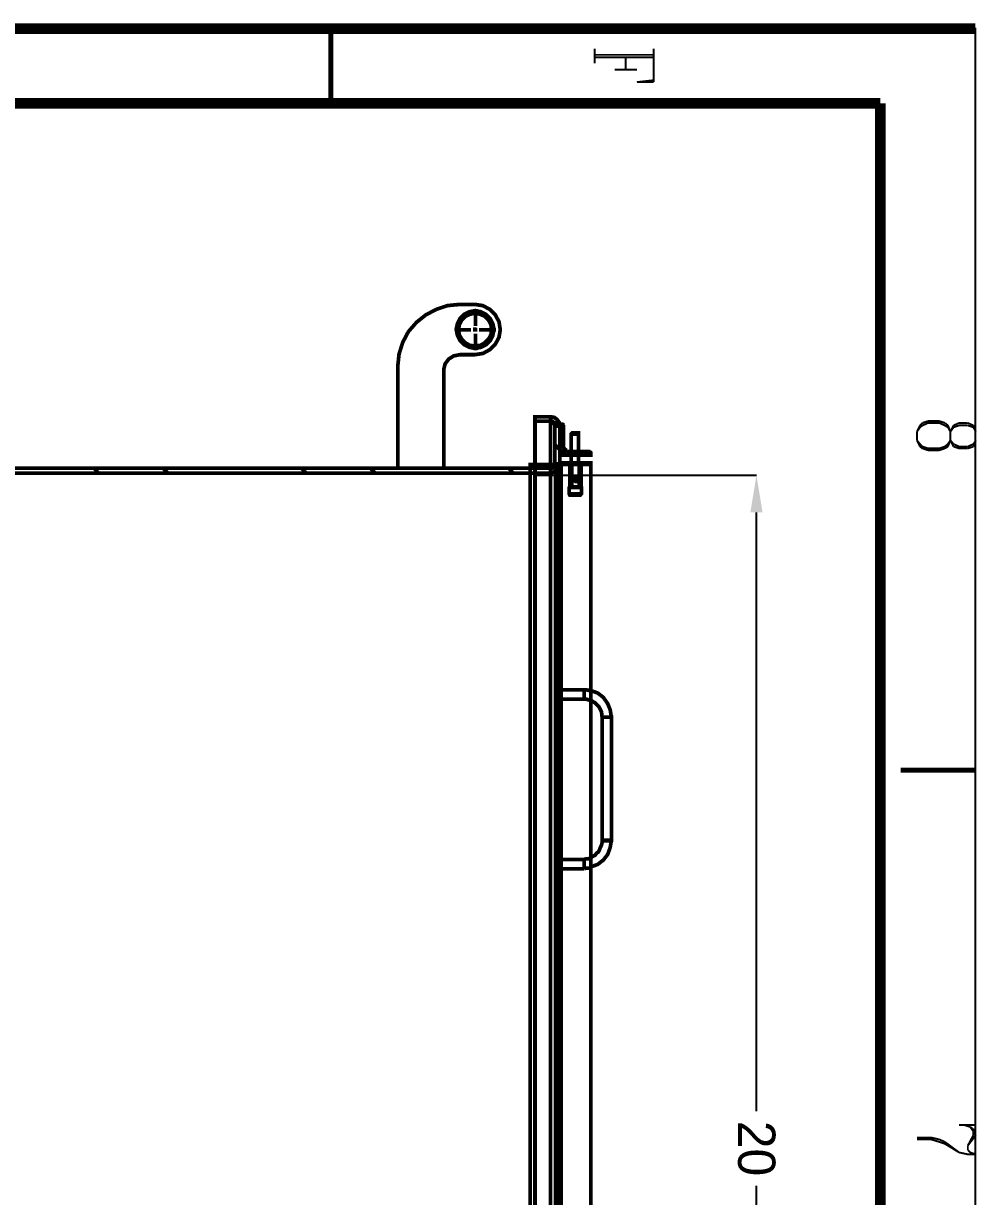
# Model space of a CAD drawing. Extents: x 0.1 to 11.6, y 0.3 to 16.2.
# Drawn here: x 9.015 to 11.584, y 13.085 to 16.234 of the extents above; entities that cross this region are included whole.
import ezdxf

# ---------------------------------------------------------------- set-up
doc = ezdxf.new("R2010")
doc.units = 0
doc.header["$MEASUREMENT"] = 0
doc.dimstyles.get("Standard").update_dxf_attribs({"dimtxt": 0.1, "dimasz": 0.1, "dimexe": 1.25, "dimexo": 0.625, "dimtad": 1, "dimtih": 1, "dimtxsty": 'Standard', "dimcen": 2.5, "dimazin": 3, "dimtfac": 1, "dimtmove": 0, "dimatfit": 3})

# ---------------------------------------------------------------- blocks, each defined once
blk = doc.blocks.new('_CLOSEDFILLED')
at = {"color": 0, "linetype": 'BYBLOCK'}
blk.add_solid([(-1, 0.164), (0, 0), (-1, -0.164)], dxfattribs=at)
blk = doc.blocks.new('*D3')
for p, q in [((10.3883, 15.0214), (10.9827, 15.0214)), ((10.9827, 13.3139), (10.9827, 14.9214)), ((10.9827, 11.5064), (10.9827, 13.1139)), ((10.3809, 11.4064), (10.9827, 11.4064))]:
    blk.add_line(p, q)
at = {"layer": 'Defpoints'}
for p in [(10.3883, 15.0214), (10.3809, 11.4064), (10.9827, 11.4064)]:
    blk.add_point(p, dxfattribs=at)
at = {"xscale": 0.1, "yscale": 0.1}
for p, rotation in [((10.9827, 15.0214), 90), ((10.9827, 11.4064), 270)]:
    blk.add_blockref('_CLOSEDFILLED', p, dxfattribs=dict(at, rotation=rotation))
at = {"insert": (10.9827, 13.2139), "char_height": 0.1, "attachment_point": 5, "rotation": 270}
blk.add_mtext('20', dxfattribs=at)

msp = doc.modelspace()

# ---------------------------------------------------------------- linework, layer by layer
at = {"color": 0}
for points, const_width in [([(0.155003, 16.22), (11.57, 16.22)], 0.028333), ([(9.84, 16.02), (9.84, 16.22)], 0.013333), ([(10.5483, 16.1667), (10.5483, 16.1267)], 0.005208), ([(10.7067, 16.1667), (10.7067, 16.0767)], 0.005208), ([(10.7067, 16.15), (10.5483, 16.15)], 0.005208), ([(10.7067, 16.1433), (10.5483, 16.1433)], 0.005208), ([(10.6317, 16.1433), (10.6317, 16.11)], 0.005208), ([(10.6617, 16.11), (10.6017, 16.11)], 0.005208), ([(10.6617, 16.0767), (10.7067, 16.0817)], 0.005208), ([(10.7067, 16.0767), (10.6617, 16.0767)], 0.005208), ([(0.398329, 16.02), (11.315, 16.02)], 0.028333), ([(11.315, 16.02), (11.315, 0.516656)], 0.028333), ([(10.1433, 15.04), (10.1433, 15.305), (10.1467, 15.32), (10.1567, 15.3333), (10.17, 15.3417), (10.1867, 15.345), (10.2267, 15.345), (10.2483, 15.3483), (10.2667, 15.3583), (10.2817, 15.3733), (10.2917, 15.3917), (10.295, 15.4117), (10.2917, 15.4333), (10.2817, 15.4517), (10.2667, 15.4667), (10.2483, 15.4767), (10.2267, 15.48), (10.1867, 15.48), (10.1533, 15.4767), (10.1233, 15.4667), (10.095, 15.4517), (10.07, 15.4317), (10.0483, 15.4067), (10.0333, 15.3783), (10.0233, 15.3467), (10.02, 15.315), (10.02, 15.04)], 0.01), ([(10.2283, 15.4217), (10.2283, 15.4667)], 0.01), ([(10.2167, 15.4117), (10.1733, 15.4117)], 0.01), ([(10.2267, 15.4083), (10.2267, 15.4117), (10.2217, 15.4117)], 0.01), ([(10.2267, 15.4183), (10.2267, 15.4117), (10.2333, 15.4117)], 0.01), ([(10.2283, 15.4017), (10.2283, 15.3567)], 0.01), ([(10.2383, 15.4117), (10.2833, 15.4117)], 0.01), ([(10.4417, 15.1533), (10.4417, 15.1567), (10.4383, 15.16), (10.435, 15.1633), (10.43, 15.1667), (10.3883, 15.1667), (10.3883, 15.1783), (10.43, 15.1783), (10.44, 15.1767), (10.4467, 15.1717), (10.4533, 15.1633), (10.455, 15.1533), (10.455, 15.0517), (10.45, 15.04), (10.4417, 15.0317), (10.43, 15.0267)], 0.01), ([(10.43, 15.1783), (10.43, 15.165)], 0.01), ([(10.4417, 15.0517), (10.4417, 15.0483), (10.4383, 15.0467), (10.435, 15.0433), (10.43, 15.04), (10.43, 15.1667), (10.4333, 15.1667), (10.435, 15.1667), (10.4367, 15.165), (10.4383, 15.1633), (10.44, 15.1617), (10.4417, 15.1583), (10.4417, 15.1567), (10.4417, 15.1533), (10.4417, 15.0517), (10.4417, 15.05), (10.4417, 15.0483), (10.44, 15.0467), (10.4383, 15.0433), (10.4367, 15.0417), (10.435, 15.0417), (10.4333, 15.04), (10.43, 15.04), (8.59332, 15.04)], 0.01), ([(10.3883, 15.04), (10.3883, 15.1667)], 0.01), ([(10.43, 11.3983), (10.43, 15.165)], 0.01), ([(10.4367, 15.1633), (10.4383, 15.1633), (10.4434, 15.1617), (10.4467, 15.16), (10.45, 15.1583), (10.4517, 15.1567), (10.4533, 15.1567), (10.455, 15.155), (10.455, 15.1533)], 0.01), ([(10.455, 15.1533), (10.4434, 15.1533)], 0.01), ([(11.4217, 15.155), (11.4134, 15.1383)], 0.005208), ([(11.4217, 15.15), (11.4134, 15.1383)], 0.005208), ([(11.4283, 15.1617), (11.4217, 15.155)], 0.005208), ([(11.4283, 15.155), (11.4217, 15.15)], 0.005208), ([(11.4434, 15.1667), (11.4283, 15.1617)], 0.005208), ([(11.4434, 15.1617), (11.4283, 15.155)], 0.005208), ([(11.4733, 15.1667), (11.4434, 15.1667)], 0.005208), ([(11.4733, 15.1617), (11.4434, 15.1617)], 0.005208), ([(11.4883, 15.1617), (11.4733, 15.1667)], 0.005208), ([(11.4883, 15.155), (11.4733, 15.1617)], 0.005208), ([(11.4967, 15.155), (11.4883, 15.1617)], 0.005208), ([(11.4967, 15.15), (11.4883, 15.155)], 0.005208), ([(11.5033, 15.1383), (11.4967, 15.155)], 0.005208), ([(11.5033, 15.1383), (11.4967, 15.15)], 0.005208), ([(11.5117, 15.155), (11.5033, 15.1383)], 0.005208), ([(11.5117, 15.15), (11.5033, 15.1383)], 0.005208), ([(11.5267, 15.1617), (11.5117, 15.155)], 0.005208), ([(11.5267, 15.155), (11.5117, 15.15)], 0.005208), ([(11.55, 15.1617), (11.5267, 15.1617)], 0.005208), ([(11.55, 15.155), (11.5267, 15.155)], 0.005208), ([(11.565, 15.155), (11.55, 15.1617)], 0.005208), ([(11.565, 15.15), (11.55, 15.155)], 0.005208), ([(11.5717, 15.1383), (11.565, 15.155)], 0.005208), ([(11.5717, 15.1383), (11.565, 15.15)], 0.005208), ([(10.505, 15.055), (10.505, 15.1317), (10.505, 15.135), (10.5033, 15.135), (10.5017, 15.135), (10.5, 15.135), (10.4967, 15.135), (10.4933, 15.135), (10.49, 15.135), (10.4883, 15.135), (10.485, 15.1317), (10.485, 15.055)], 0.01), ([(10.505, 15.1317), (10.5033, 15.1317), (10.5, 15.1317), (10.4967, 15.1317), (10.4933, 15.1317), (10.4916, 15.1317), (10.49, 15.1317), (10.4867, 15.1317), (10.485, 15.1317)], 0.01), ([(11.4134, 15.1383), (11.4134, 15.115)], 0.005208), ([(11.4134, 15.115), (11.4217, 15.0983)], 0.005208), ([(11.4134, 15.115), (11.4217, 15.105)], 0.005208), ([(11.4967, 15.0983), (11.5033, 15.115)], 0.005208), ([(11.4967, 15.105), (11.5033, 15.115)], 0.005208), ([(11.5033, 15.1383), (11.5033, 15.115)], 0.005208), ([(11.5033, 15.115), (11.5117, 15.0983)], 0.005208), ([(11.5033, 15.115), (11.5117, 15.105)], 0.005208), ([(11.565, 15.0983), (11.5717, 15.115)], 0.005208), ([(11.565, 15.105), (11.5717, 15.115)], 0.005208), ([(10.47, 15.075), (10.455, 15.09), (10.4417, 15.1033)], 0.01), ([(10.485, 15.085), (10.4833, 15.085)], 0.01), ([(10.5067, 15.085), (10.505, 15.085), (10.5017, 15.085), (10.5, 15.085), (10.4967, 15.085), (10.4933, 15.085), (10.4916, 15.085), (10.4883, 15.085), (10.4867, 15.085)], 0.01), ([(10.5067, 15.085), (10.505, 15.085)], 0.01), ([(11.4217, 15.105), (11.4283, 15.0983)], 0.005208), ([(11.4217, 15.0983), (11.4283, 15.0933)], 0.005208), ([(11.4283, 15.0983), (11.4434, 15.0933)], 0.005208), ([(11.4283, 15.0933), (11.4434, 15.0883)], 0.005208), ([(11.4434, 15.0933), (11.4733, 15.0933)], 0.005208), ([(11.4434, 15.0883), (11.4733, 15.0883)], 0.005208), ([(11.4733, 15.0933), (11.4883, 15.0983)], 0.005208), ([(11.4733, 15.0883), (11.4883, 15.0933)], 0.005208), ([(11.4883, 15.0983), (11.4967, 15.105)], 0.005208), ([(11.4883, 15.0933), (11.4967, 15.0983)], 0.005208), ([(11.5117, 15.105), (11.5267, 15.0983)], 0.005208), ([(11.5117, 15.0983), (11.5267, 15.0933)], 0.005208), ([(11.5267, 15.0983), (11.55, 15.0983)], 0.005208), ([(11.5267, 15.0933), (11.55, 15.0933)], 0.005208), ([(11.55, 15.0983), (11.565, 15.105)], 0.005208), ([(11.55, 15.0933), (11.565, 15.0983)], 0.005208), ([(10.3883, 15.05), (10.375, 15.05), (10.375, 15.04)], 0.01), ([(10.4533, 15.05), (10.3883, 15.05)], 0.01), ([(10.455, 15.0517), (10.455, 15.05), (10.4533, 15.05), (10.4517, 15.0483), (10.45, 15.0467), (10.4467, 15.045), (10.4434, 15.0433), (10.4383, 15.0417), (10.4367, 15.0417)], 0.01), ([(10.4434, 15.0517), (10.455, 15.0517)], 0.01), ([(10.4434, 15.0517), (10.4434, 11.5117), (10.4533, 11.5117)], 0.01), ([(10.455, 15.05), (10.4533, 15.05)], 0.01), ([(10.455, 15.0517), (10.455, 15.05), (10.4567, 15.05)], 0.01), ([(10.4567, 11.5133), (10.4583, 11.5133), (10.4583, 15.05), (10.4567, 15.05)], 0.01), ([(10.4583, 15.0517), (10.4583, 15.0533)], 0.01), ([(10.4817, 15.05), (10.4583, 15.05)], 0.01), ([(10.4583, 11.5133), (10.4583, 15.05)], 0.01), ([(10.4817, 15.0517), (10.4817, 14.99), (10.48, 14.9883), (10.48, 14.9717), (10.4817, 14.9683), (10.485, 14.9683), (10.4867, 14.9683), (10.49, 14.9683), (10.4933, 14.9683), (10.495, 14.9683), (10.4983, 14.9683), (10.5033, 14.9683), (10.505, 14.9683), (10.5067, 14.9683), (10.5084, 14.9683), (10.51, 14.9683), (10.5133, 14.9717), (10.5133, 14.9883), (10.51, 14.99)], 0.01), ([(10.4817, 14.99), (10.485, 14.99), (10.4883, 14.99), (10.4916, 14.99), (10.4933, 14.99), (10.4967, 14.99), (10.5017, 14.99), (10.505, 14.99), (10.5067, 14.99), (10.5084, 14.99), (10.51, 14.99), (10.5117, 14.99), (10.5117, 15.0517)], 0.01), ([(10.5117, 15.05), (10.4817, 15.05)], 0.01), ([(10.4833, 15.075), (10.485, 15.075)], 0.01), ([(10.4867, 15.075), (10.4883, 15.075), (10.4916, 15.075), (10.4933, 15.075), (10.4967, 15.075), (10.5, 15.075), (10.5017, 15.075), (10.505, 15.075), (10.5067, 15.075)], 0.01), ([(10.4867, 14.99), (10.4867, 15.0533), (10.4867, 15.0517)], 0.01), ([(10.4867, 15.0517), (10.4867, 14.99)], 0.01), ([(10.4933, 15.0517), (10.4916, 15.055)], 0.01), ([(10.505, 15.075), (10.5067, 15.075)], 0.01), ([(10.5067, 15.0533), (10.5067, 14.99), (10.5067, 15.0517)], 0.01), ([(10.5067, 15.0517), (10.5067, 15.0533)], 0.01), ([(10.5117, 11.5133), (10.5384, 11.5133), (10.5384, 15.05), (10.5117, 15.05)], 0.01), ([(8.58165, 11.9583), (8.58165, 15.015), (8.58165, 15.0183), (8.58165, 15.02), (8.58333, 15.0233), (8.58501, 15.025), (8.58664, 15.025), (8.58832, 15.0267), (8.59169, 15.0267), (8.59332, 15.0267), (10.43, 15.0267), (10.43, 11.5367)], 0.01), ([(9.21669, 15.0267), (9.20503, 15.04)], 0.01), ([(9.40332, 15.0267), (9.38997, 15.04)], 0.01), ([(9.77501, 15.0267), (9.76167, 15.04)], 0.01), ([(9.96001, 15.0267), (9.94667, 15.04)], 0.01), ([(10.33, 15.0267), (10.3184, 15.04)], 0.01), ([(10.375, 15.04), (10.375, 11.5367)], 0.01), ([(10.3883, 11.5333), (10.3883, 15.04)], 0.01), ([(10.43, 11.5367), (10.43, 11.525), (10.43, 15.04), (10.43, 11.525)], 0.01), ([(10.5133, 14.9883), (10.5117, 14.9883), (10.51, 14.9883), (10.5067, 14.9883), (10.505, 14.9883), (10.5017, 14.9883), (10.4983, 14.9883), (10.4933, 14.9883), (10.4916, 14.9883), (10.4867, 14.9883), (10.4833, 14.9883), (10.4817, 14.9883), (10.48, 14.9883)], 0.01), ([(10.4916, 15.01), (10.4933, 15.01)], 0.01), ([(10.4933, 15.01), (10.4916, 15.01)], 0.01), ([(10.4967, 15.015), (10.4967, 15.0133)], 0.01), ([(10.4967, 15.0067), (10.4983, 15.0067)], 0.01), ([(10.48, 14.9717), (10.4817, 14.9717), (10.4833, 14.9717), (10.485, 14.9717), (10.49, 14.9717), (10.4933, 14.9717), (10.495, 14.9717), (10.5, 14.9717), (10.5033, 14.9717), (10.505, 14.9717), (10.5084, 14.9717), (10.51, 14.9717), (10.5117, 14.9717), (10.5133, 14.9717)], 0.01), ([(10.4567, 14.9017), (10.455, 14.905)], 0.01), ([(10.4567, 14.5317), (10.455, 14.5333)], 0.01), ([(10.5933, 14.3717), (10.59, 14.3917), (10.5833, 14.4083), (10.5717, 14.425), (10.5566, 14.4367), (10.5384, 14.4433), (10.535, 14.4433), (10.5267, 14.445), (10.52, 14.445), (10.4567, 14.445)], 0.01), ([(10.4567, 14.42), (10.52, 14.42), (10.5267, 14.42), (10.5317, 14.4183), (10.5384, 14.4167), (10.55, 14.41), (10.56, 14.4), (10.5667, 14.3867), (10.5684, 14.3717)], 0.01), ([(10.5684, 14.0417), (10.57, 14.0417), (10.5717, 14.0417), (10.5733, 14.0417), (10.575, 14.0417), (10.5783, 14.0417), (10.5817, 14.0417), (10.5866, 14.0417), (10.59, 14.0417), (10.5917, 14.0417), (10.5933, 14.0417), (10.5933, 14.3717), (10.5917, 14.3717), (10.59, 14.3717), (10.5866, 14.3717), (10.5817, 14.3717), (10.5783, 14.3717), (10.575, 14.3717), (10.5733, 14.3717), (10.5717, 14.3717), (10.57, 14.3717), (10.5684, 14.3717), (10.5684, 14.0417), (10.5684, 14.035), (10.5667, 14.0283), (10.5633, 14.0217), (10.5617, 14.0167), (10.5583, 14.01), (10.5533, 14.0067), (10.55, 14.0017), (10.5433, 13.9983), (10.5384, 13.995)], 0.01), ([(10.5817, 14.3717), (10.5783, 14.3717), (10.575, 14.3717), (10.5733, 14.3717), (10.5717, 14.3717), (10.57, 14.3717), (10.5684, 14.3717)], 0.01), ([(10.5933, 14.3717), (10.5917, 14.3717), (10.59, 14.3717), (10.5866, 14.3717), (10.585, 14.3717), (10.5817, 14.3717)], 0.01), ([(10.4567, 14.3467), (10.455, 14.3467)], 0.01), ([(11.37, 14.23), (11.57, 14.23)], 0.013333), ([(10.5384, 13.97), (10.5566, 13.9767), (10.5717, 13.9883), (10.5833, 14.0033), (10.59, 14.0217), (10.5933, 14.0417)], 0.01), ([(10.5817, 14.04), (10.5783, 14.04), (10.575, 14.04), (10.5733, 14.04), (10.5717, 14.04), (10.57, 14.04), (10.5684, 14.04)], 0.01), ([(10.5933, 14.04), (10.5917, 14.04), (10.59, 14.04), (10.5866, 14.04), (10.585, 14.04), (10.5817, 14.04)], 0.01), ([(10.52, 13.99), (10.4567, 13.99)], 0.01), ([(10.5384, 13.995), (10.5317, 13.9917), (10.5267, 13.9917), (10.52, 13.99)], 0.01), ([(10.4567, 13.9733), (10.455, 13.975)], 0.01), ([(10.4567, 13.965), (10.52, 13.965)], 0.01), ([(10.52, 13.965), (10.5267, 13.9667), (10.535, 13.9667), (10.5384, 13.9683)], 0.01), ([(10.4567, 13.7884), (10.455, 13.79)], 0.01), ([(10.4567, 13.4167), (10.455, 13.42)], 0.01), ([(11.5717, 13.2767), (11.5267, 13.2767)], 0.005208), ([(11.5417, 13.2767), (11.5566, 13.2717)], 0.005208), ([(11.5566, 13.2717), (11.5717, 13.26)], 0.005208), ([(11.5566, 13.2717), (11.565, 13.26)], 0.005208), ([(11.565, 13.26), (11.565, 13.25)], 0.005208), ([(10.4567, 13.2317), (10.455, 13.2333)], 0.01), ([(11.4517, 13.2433), (11.4134, 13.2433)], 0.005208), ([(11.4517, 13.2383), (11.4134, 13.2383)], 0.005208), ([(11.4733, 13.2383), (11.4517, 13.2433)], 0.005208), ([(11.4733, 13.2317), (11.4517, 13.2383)], 0.005208), ([(11.4883, 13.2317), (11.4733, 13.2383)], 0.005208), ([(11.4883, 13.2267), (11.4733, 13.2317)], 0.005208), ([(11.5267, 13.2033), (11.4883, 13.2317)], 0.005208), ([(11.5267, 13.2033), (11.4883, 13.2267)], 0.005208), ([(11.5717, 13.25), (11.55, 13.2217)], 0.005208), ([(11.565, 13.25), (11.55, 13.2217)], 0.005208), ([(11.55, 13.1983), (11.5267, 13.2033)], 0.005208), ([(11.55, 13.2217), (11.55, 13.21)], 0.005208), ([(11.55, 13.21), (11.5566, 13.2033)], 0.005208), ([(11.5717, 13.1983), (11.55, 13.1983)], 0.005208), ([(11.5566, 13.2033), (11.5717, 13.1983)], 0.005208)]:
    msp.add_lwpolyline(points, dxfattribs=dict(at, const_width=const_width))
for points, const_width in [([(0.155003, 16.22), (11.57, 16.22), (11.57, 0.310004), (0.155003, 0.310004), (0.155003, 16.22)], 0.005208), ([(10.2283, 15.3617), (10.2433, 15.365), (10.2567, 15.3717), (10.2683, 15.3833), (10.275, 15.3967), (10.2783, 15.4133), (10.275, 15.4283), (10.2683, 15.4417), (10.2567, 15.4533), (10.2433, 15.46), (10.2283, 15.4633), (10.2116, 15.46), (10.1983, 15.4533), (10.1867, 15.4417), (10.18, 15.4283), (10.1767, 15.4133), (10.18, 15.3967), (10.1867, 15.3833), (10.1983, 15.3717), (10.2116, 15.365), (10.2283, 15.3617)], 0.01), ([(10.2267, 15.3683), (10.2416, 15.37), (10.2533, 15.3767), (10.2633, 15.3867), (10.27, 15.3983), (10.2717, 15.4117), (10.27, 15.425), (10.2633, 15.4383), (10.2533, 15.4483), (10.2416, 15.4533), (10.2267, 15.4567), (10.2133, 15.4533), (10.2017, 15.4483), (10.1917, 15.4383), (10.185, 15.425), (10.1833, 15.4117), (10.185, 15.3983), (10.1917, 15.3867), (10.2017, 15.3767), (10.2133, 15.37), (10.2267, 15.3683)], 0.01), ([(10.4783, 15.085), (10.475, 15.085), (10.4717, 15.0867), (10.47, 15.0883), (10.47, 15.09), (10.4667, 15.0917), (10.4667, 15.0933), (10.465, 15.095), (10.465, 15.0983), (10.465, 15.1533), (10.4633, 15.155), (10.4633, 15.1567), (10.4616, 15.1567), (10.46, 15.1567), (10.46, 15.1583), (10.4583, 15.1583), (10.455, 15.1583), (10.455, 15.075), (10.4833, 15.075), (10.4833, 15.085), (10.4783, 15.085)], 0.01), ([(10.53, 15.085), (10.5067, 15.085), (10.5067, 15.075), (10.5384, 15.075), (10.5384, 15.08), (10.5384, 15.0817), (10.5367, 15.0833), (10.535, 15.0833), (10.5333, 15.085), (10.5317, 15.085), (10.53, 15.085)], 0.01), ([(10.4533, 11.5133), (10.4533, 15.05), (10.4533, 11.5133)], 0.01), ([(10.5384, 15.055), (10.5384, 15.0517), (10.4583, 15.0517), (10.4567, 15.05), (10.4567, 11.5133), (10.4583, 11.5133), (10.5384, 11.5133), (10.5384, 11.5117), (10.4583, 11.5117), (10.4567, 11.5117), (10.4567, 11.5133), (10.455, 11.5133), (10.455, 15.05), (10.455, 15.0517), (10.4567, 15.0533), (10.4583, 15.0533), (10.4583, 15.055), (10.5384, 15.055)], 0.01), ([(10.4583, 15.0533), (10.4583, 15.0517), (10.4583, 15.0533)], 0.01), ([(10.4583, 11.5133), (10.4583, 15.05), (10.4583, 11.5133)], 0.01), ([(10.43, 15.04), (10.43, 15.0267), (10.43, 15.04)], 0.01), ([(10.495, 15.0067), (10.4933, 15.0067), (10.4933, 15.0083), (10.4933, 15.01), (10.4916, 15.0117), (10.4933, 15.0133), (10.495, 15.015), (10.4967, 15.015), (10.4983, 15.0133), (10.5, 15.0133), (10.5, 15.0117), (10.5, 15.01), (10.5, 15.0083), (10.4983, 15.0067), (10.4967, 15.0067), (10.495, 15.0067)], 0.01), ([(10.4967, 15.015), (10.4983, 15.015), (10.5, 15.0133), (10.5017, 15.0117), (10.5017, 15.01), (10.5017, 15.0083), (10.5, 15.0067), (10.4983, 15.0067), (10.4983, 15.005), (10.4967, 15.005), (10.495, 15.0067), (10.4933, 15.0067), (10.4933, 15.0083), (10.4916, 15.01), (10.4916, 15.0117), (10.4933, 15.0117), (10.4933, 15.0133), (10.495, 15.015), (10.4967, 15.015)], 0.01), ([(10.52, 14.4333), (10.52, 14.43), (10.52, 14.4267), (10.52, 14.425), (10.52, 14.4233), (10.52, 14.4217), (10.52, 14.42), (10.52, 14.4217), (10.52, 14.4233), (10.52, 14.4267), (10.52, 14.4283), (10.52, 14.4317), (10.52, 14.435), (10.52, 14.4383), (10.52, 14.44), (10.52, 14.4433), (10.52, 14.445), (10.52, 14.4433), (10.52, 14.4417), (10.52, 14.4383), (10.52, 14.4367), (10.52, 14.4333)], 0.01), ([(10.52, 13.9783), (10.52, 13.9817), (10.52, 13.985), (10.52, 13.9867), (10.52, 13.9883), (10.52, 13.99), (10.52, 13.9883), (10.52, 13.985), (10.52, 13.9833), (10.52, 13.98), (10.52, 13.9767), (10.52, 13.9733), (10.52, 13.9717), (10.52, 13.9683), (10.52, 13.9667), (10.52, 13.9683), (10.52, 13.97), (10.52, 13.9717), (10.52, 13.975), (10.52, 13.9783)], 0.01)]:
    msp.add_lwpolyline(points, close=True, dxfattribs=dict(at, const_width=const_width))

# ---------------------------------------------------------------- dimensions: what is measured, and where the dimension line sits
at = {"linetype": 'Continuous'}
dim = msp.add_linear_dim(base=(10.982699, 11.406382), p1=(10.380862, 11.406382), p2=(10.3883, 15.021448), angle=90, text='20', dimstyle='Standard', dxfattribs=at)
dim.commit()
dim.dimension.update_dxf_attribs({"geometry": '*D3', "text_midpoint": (10.982699, 13.213915), "text_rotation": 270})

doc.saveas('drawing.dxf')
